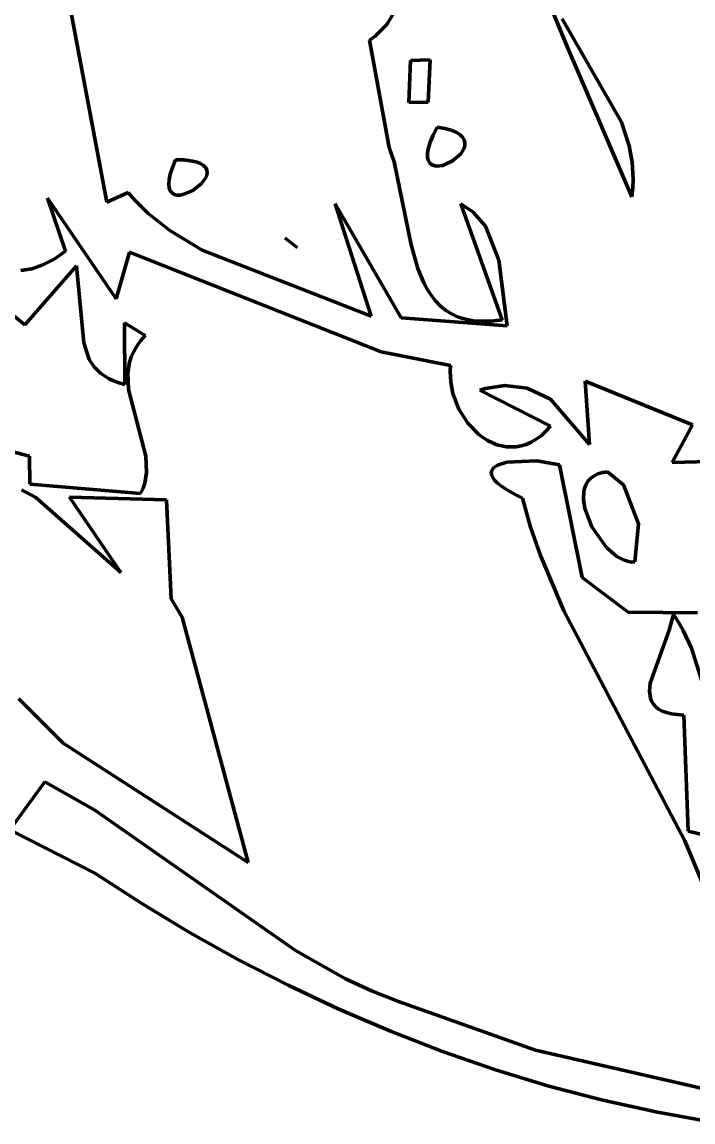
# Model space of a CAD drawing. Header units: millimetres. Extents: x 0 to 10.4, y 0 to 8.2.
# Drawn here: x 1.544 to 1.901, y 2.04 to 2.625 of the extents above; entities that cross this region are included whole.
import ezdxf

# ---------------------------------------------------------------- set-up
doc = ezdxf.new("R2010")
doc.units = ezdxf.units.MM
for name, color, linetype, lineweight in [('color#000000ff', 7, 'CONTINUOUS', 100), ('color#929292ff', 7, 'CONTINUOUS', 100), ('color#ffffffff', 7, 'CONTINUOUS', 100)]:
    doc.layers.add(name, color=color, linetype=linetype, lineweight=lineweight)

msp = doc.modelspace()

# ---------------------------------------------------------------- linework, layer by layer
at = {"layer": 'color#000000ff'}
for p, q in [((1.77613, 2.75168), (1.83412, 2.61102)), ((1.5634, 2.66365), (1.58877, 2.52906)), ((1.73775, 2.62378), (1.74706, 2.6395)), ((1.73157, 2.61748), (1.73775, 2.62378)), ((1.86261, 2.57165), (1.83105, 2.62666)), ((1.72846, 2.61541), (1.73157, 2.61748)), ((1.73891, 2.55831), (1.72846, 2.61541)), ((1.83412, 2.61102), (1.86814, 2.53195)), ((1.7504, 2.60458), (1.74946, 2.58213)), ((1.76072, 2.60487), (1.7504, 2.60458)), ((1.75981, 2.58239), (1.76072, 2.60487)), ((1.74946, 2.58213), (1.75981, 2.58239)), ((1.86665, 2.55908), (1.86261, 2.57165)), ((1.76238, 2.5648), (1.76087, 2.56113)), ((1.76449, 2.56901), (1.76238, 2.5648)), ((1.76856, 2.56831), (1.76449, 2.56901)), ((1.7719, 2.56741), (1.76856, 2.56831)), ((1.77455, 2.56633), (1.7719, 2.56741)), ((1.77657, 2.56511), (1.77455, 2.56633)), ((1.778, 2.56377), (1.77657, 2.56511)), ((1.74159, 2.55063), (1.73891, 2.55831)), ((1.76087, 2.56113), (1.7599, 2.55799)), ((1.7789, 2.56234), (1.778, 2.56377)), ((1.77888, 2.5578), (1.77929, 2.55933)), ((1.77932, 2.56085), (1.7789, 2.56234)), ((1.77929, 2.55933), (1.77932, 2.56085)), ((1.86825, 2.55037), (1.86665, 2.55908)), ((1.75942, 2.55535), (1.75938, 2.55318)), ((1.75938, 2.55318), (1.75974, 2.55144)), ((1.7599, 2.55799), (1.75942, 2.55535)), ((1.7727, 2.55106), (1.77708, 2.55484)), ((1.77708, 2.55484), (1.77888, 2.5578)), ((1.75076, 2.50647), (1.74159, 2.55063)), ((1.75974, 2.55144), (1.76045, 2.55012)), ((1.76045, 2.55012), (1.76145, 2.54918)), ((1.76145, 2.54918), (1.76271, 2.5486)), ((1.76271, 2.5486), (1.76416, 2.54835)), ((1.76416, 2.54835), (1.76747, 2.54873)), ((1.76747, 2.54873), (1.7727, 2.55106)), ((1.86879, 2.54134), (1.86825, 2.55037)), ((1.86863, 2.53669), (1.86879, 2.54134)), ((1.86814, 2.53195), (1.86863, 2.53669)), ((1.59371, 2.47765), (1.55707, 2.53121)), ((1.55707, 2.53121), (1.56676, 2.50309)), ((1.58877, 2.52906), (1.60001, 2.5343)), ((1.60001, 2.5343), (1.60338, 2.53046)), ((1.60338, 2.53046), (1.61055, 2.52336)), ((1.61055, 2.52336), (1.62226, 2.51401)), ((1.7294, 2.46853), (1.71031, 2.52828)), ((1.71031, 2.52828), (1.74541, 2.46755)), ((1.7837, 2.52377), (1.7771, 2.52822)), ((1.7771, 2.52822), (1.79904, 2.46655)), ((1.7902, 2.51643), (1.7837, 2.52377)), ((1.62226, 2.51401), (1.63937, 2.50361)), ((1.7973, 2.49833), (1.7902, 2.51643)), ((1.75428, 2.49387), (1.75076, 2.50647)), ((1.49985, 2.50065), (1.54514, 2.4638)), ((1.56676, 2.50309), (1.5606, 2.49881)), ((1.60073, 2.50262), (1.59371, 2.47765)), ((1.73467, 2.44951), (1.60073, 2.50262)), ((1.63937, 2.50361), (1.7294, 2.46853)), ((1.54514, 2.4638), (1.57261, 2.49529)), ((1.55459, 2.49572), (1.54871, 2.49372)), ((1.5606, 2.49881), (1.55459, 2.49572)), ((1.57261, 2.49529), (1.57638, 2.45427)), ((1.75738, 2.48627), (1.75428, 2.49387)), ((1.80185, 2.46339), (1.7973, 2.49833)), ((1.54871, 2.49372), (1.54295, 2.49274)), ((1.75922, 2.4828), (1.75738, 2.48627)), ((1.76128, 2.47957), (1.75922, 2.4828)), ((1.76359, 2.47661), (1.76128, 2.47957)), ((1.76616, 2.47395), (1.76359, 2.47661)), ((1.76903, 2.47162), (1.76616, 2.47395)), ((1.7722, 2.46964), (1.76903, 2.47162)), ((1.59822, 2.43208), (1.59807, 2.46493)), ((1.59807, 2.46493), (1.60912, 2.45813)), ((1.74541, 2.46755), (1.80185, 2.46339)), ((1.77571, 2.46803), (1.7722, 2.46964)), ((1.77958, 2.46683), (1.77571, 2.46803)), ((1.78382, 2.46605), (1.77958, 2.46683)), ((1.78846, 2.46573), (1.78382, 2.46605)), ((1.79353, 2.46588), (1.78846, 2.46573)), ((1.79904, 2.46655), (1.79353, 2.46588)), ((1.57638, 2.45427), (1.57938, 2.44542)), ((1.60666, 2.45535), (1.60463, 2.45255)), ((1.60912, 2.45813), (1.60666, 2.45535)), ((1.60299, 2.44971), (1.60172, 2.44686)), ((1.60463, 2.45255), (1.60299, 2.44971)), ((1.77169, 2.44226), (1.73467, 2.44951)), ((1.57938, 2.44542), (1.5819, 2.44156)), ((1.5819, 2.44156), (1.58526, 2.43815)), ((1.60079, 2.44399), (1.59982, 2.43818)), ((1.60172, 2.44686), (1.60079, 2.44399)), ((1.77146, 2.43927), (1.77169, 2.44226)), ((1.58526, 2.43815), (1.5896, 2.43528)), ((1.59982, 2.43818), (1.60021, 2.42936)), ((1.77173, 2.43328), (1.77146, 2.43927)), ((1.5896, 2.43528), (1.59218, 2.43405)), ((1.59218, 2.43405), (1.59505, 2.43299)), ((1.59505, 2.43299), (1.59822, 2.43208)), ((1.77289, 2.42738), (1.77173, 2.43328)), ((1.79006, 2.42993), (1.78726, 2.42911)), ((1.80061, 2.43155), (1.79006, 2.42993)), ((1.81243, 2.43018), (1.80061, 2.43155)), ((1.82477, 2.4243), (1.81243, 2.43018)), ((1.90036, 2.41064), (1.84332, 2.43386)), ((1.84332, 2.43386), (1.84566, 2.4001)), ((1.60021, 2.42936), (1.60942, 2.39391)), ((1.77612, 2.41899), (1.77289, 2.42738)), ((1.78726, 2.42911), (1.82491, 2.40995)), ((1.84566, 2.4001), (1.82477, 2.4243)), ((1.78088, 2.41152), (1.77612, 2.41899)), ((1.78686, 2.40539), (1.78088, 2.41152)), ((1.82239, 2.4072), (1.81981, 2.40486)), ((1.82491, 2.40995), (1.82239, 2.4072)), ((1.88958, 2.39055), (1.90036, 2.41064)), ((1.79139, 2.40227), (1.78686, 2.40539)), ((1.79624, 2.40007), (1.79139, 2.40227)), ((1.81191, 2.40021), (1.80924, 2.39939)), ((1.81456, 2.40138), (1.81191, 2.40021)), ((1.8172, 2.40293), (1.81456, 2.40138)), ((1.81981, 2.40486), (1.8172, 2.40293)), ((1.54752, 2.39389), (1.53327, 2.39764)), ((1.80134, 2.39891), (1.79624, 2.40007)), ((1.80659, 2.39891), (1.80134, 2.39891)), ((1.80924, 2.39939), (1.80659, 2.39891)), ((1.54775, 2.37898), (1.54752, 2.39389)), ((1.60942, 2.39391), (1.60983, 2.38528)), ((1.79452, 2.38777), (1.7967, 2.38925)), ((1.7967, 2.38925), (1.80159, 2.39083)), ((1.80159, 2.39083), (1.81759, 2.39152)), ((1.81759, 2.39152), (1.82971, 2.38944)), ((1.82971, 2.38944), (1.84164, 2.32932)), ((1.97675, 2.39313), (1.88958, 2.39055)), ((1.60983, 2.38528), (1.60888, 2.37965)), ((1.79332, 2.38489), (1.79342, 2.38594)), ((1.79356, 2.38376), (1.79332, 2.38489)), ((1.79342, 2.38594), (1.79452, 2.38777)), ((1.79415, 2.38255), (1.79356, 2.38376)), ((1.84633, 2.38228), (1.84804, 2.38352)), ((1.84804, 2.38352), (1.85009, 2.38452)), ((1.85009, 2.38452), (1.85249, 2.38524)), ((1.85249, 2.38524), (1.85527, 2.38566)), ((1.85527, 2.38566), (1.86372, 2.37879)), ((1.60669, 2.37412), (1.54775, 2.37898)), ((1.60796, 2.37687), (1.60669, 2.37412)), ((1.60888, 2.37965), (1.60796, 2.37687)), ((1.79511, 2.38125), (1.79415, 2.38255)), ((1.79647, 2.37986), (1.79511, 2.38125)), ((1.79825, 2.37839), (1.79647, 2.37986)), ((1.80047, 2.37682), (1.79825, 2.37839)), ((1.80316, 2.37518), (1.80047, 2.37682)), ((1.84259, 2.37527), (1.84309, 2.37728)), ((1.84309, 2.37728), (1.84387, 2.37914)), ((1.84387, 2.37914), (1.84494, 2.38081)), ((1.84494, 2.38081), (1.84633, 2.38228)), ((1.86372, 2.37879), (1.87162, 2.35792)), ((1.54321, 2.37599), (1.55085, 2.37202)), ((1.55085, 2.37202), (1.59611, 2.33211)), ((1.59611, 2.33211), (1.5688, 2.37221)), ((1.5688, 2.37221), (1.62044, 2.37066)), ((1.80632, 2.37344), (1.80316, 2.37518)), ((1.80999, 2.37162), (1.80632, 2.37344)), ((1.81427, 2.35623), (1.80999, 2.37162)), ((1.84237, 2.37087), (1.84259, 2.37527)), ((1.62044, 2.37066), (1.62286, 2.31808)), ((1.84309, 2.36611), (1.84237, 2.37087)), ((1.84684, 2.35629), (1.84309, 2.36611)), ((1.81944, 2.34113), (1.81427, 2.35623)), ((1.85462, 2.34533), (1.84684, 2.35629)), ((1.87162, 2.35792), (1.86971, 2.33767)), ((1.8602, 2.34057), (1.85462, 2.34533)), ((1.83196, 2.31161), (1.81944, 2.34113)), ((1.86405, 2.33854), (1.8602, 2.34057)), ((1.86786, 2.33764), (1.86405, 2.33854)), ((1.86971, 2.33767), (1.86786, 2.33764)), ((1.84164, 2.32932), (1.86613, 2.31099)), ((1.62286, 2.31808), (1.62873, 2.30829)), ((1.62873, 2.30829), (1.664, 2.17778)), ((1.89642, 2.18931), (1.83196, 2.31161)), ((1.86613, 2.31099), (1.90315, 2.31051)), ((1.89029, 2.30967), (1.88807, 2.30139)), ((1.89302, 2.30554), (1.89029, 2.30967)), ((1.88807, 2.30139), (1.87787, 2.27312)), ((1.89551, 2.30116), (1.89302, 2.30554)), ((1.89988, 2.29175), (1.89551, 2.30116)), ((1.91311, 2.24991), (1.89988, 2.29175)), ((1.87787, 2.27312), (1.87753, 2.26895)), ((1.87753, 2.26895), (1.87805, 2.26521)), ((1.56541, 2.2412), (1.54179, 2.26476)), ((1.87805, 2.26521), (1.87869, 2.26352)), ((1.87869, 2.26352), (1.87961, 2.26198)), ((1.87961, 2.26198), (1.88084, 2.26059)), ((1.88084, 2.26059), (1.88239, 2.25937)), ((1.88239, 2.25937), (1.88429, 2.25833)), ((1.88429, 2.25833), (1.88657, 2.25749)), ((1.88657, 2.25749), (1.88923, 2.25684)), ((1.88923, 2.25684), (1.89232, 2.25642)), ((1.89232, 2.25642), (1.89584, 2.25622)), ((1.89584, 2.25622), (1.89806, 2.19435)), ((1.664, 2.17778), (1.56541, 2.2412)), ((1.537, 2.19516), (1.55569, 2.22069)), ((1.55569, 2.22069), (1.58231, 2.20551)), ((1.58231, 2.20551), (1.68917, 2.13088)), ((1.5823, 2.17198), (1.537, 2.19516)), ((1.89806, 2.19435), (1.92857, 2.1872)), ((1.90882, 2.15943), (1.89642, 2.18931)), ((1.60725, 2.15585), (1.5823, 2.17198)), ((1.63275, 2.14051), (1.60725, 2.15585)), ((1.65876, 2.126), (1.63275, 2.14051)), ((1.68917, 2.13088), (1.71576, 2.11589)), ((1.68526, 2.11237), (1.65876, 2.126)), ((1.71576, 2.11589), (1.72965, 2.10942)), ((1.71222, 2.09966), (1.68526, 2.11237)), ((1.72965, 2.10942), (1.74402, 2.10377)), ((1.74402, 2.10377), (1.81687, 2.07777)), ((1.7396, 2.0879), (1.71222, 2.09966)), ((1.76737, 2.07713), (1.7396, 2.0879)), ((1.79551, 2.0674), (1.76737, 2.07713)), ((1.81687, 2.07777), (1.90901, 2.05676)), ((1.82398, 2.05875), (1.79551, 2.0674)), ((1.85275, 2.05121), (1.82398, 2.05875)), ((1.88179, 2.04482), (1.85275, 2.05121)), ((1.91108, 2.03962), (1.88179, 2.04482))]:
    msp.add_line(p, q, dxfattribs=at)
at = {"layer": 'color#929292ff'}
for p, q in [((1.74946, 2.58213), (1.7504, 2.60458)), ((1.7504, 2.60458), (1.76072, 2.60487)), ((1.76072, 2.60487), (1.75981, 2.58239)), ((1.75981, 2.58239), (1.74946, 2.58213)), ((1.76087, 2.56113), (1.76238, 2.5648)), ((1.76238, 2.5648), (1.76449, 2.56901)), ((1.76449, 2.56901), (1.76856, 2.56831)), ((1.76856, 2.56831), (1.7719, 2.56741)), ((1.7719, 2.56741), (1.77455, 2.56633)), ((1.77455, 2.56633), (1.77657, 2.56511)), ((1.77657, 2.56511), (1.778, 2.56377)), ((1.7599, 2.55799), (1.76087, 2.56113)), ((1.778, 2.56377), (1.7789, 2.56234)), ((1.77929, 2.55933), (1.77888, 2.5578)), ((1.7789, 2.56234), (1.77932, 2.56085)), ((1.77932, 2.56085), (1.77929, 2.55933)), ((1.75938, 2.55318), (1.75942, 2.55535)), ((1.75974, 2.55144), (1.75938, 2.55318)), ((1.75942, 2.55535), (1.7599, 2.55799)), ((1.77708, 2.55484), (1.7727, 2.55106)), ((1.77888, 2.5578), (1.77708, 2.55484)), ((1.62248, 2.5441), (1.62362, 2.54762)), ((1.62362, 2.54762), (1.62532, 2.55172)), ((1.62532, 2.55172), (1.62969, 2.5516)), ((1.62969, 2.5516), (1.63332, 2.5512)), ((1.63332, 2.5512), (1.63625, 2.55056)), ((1.63625, 2.55056), (1.63853, 2.54971)), ((1.63853, 2.54971), (1.6402, 2.54868)), ((1.6402, 2.54868), (1.64133, 2.5475)), ((1.64133, 2.5475), (1.64195, 2.5462)), ((1.76045, 2.55012), (1.75974, 2.55144)), ((1.76145, 2.54918), (1.76045, 2.55012)), ((1.76271, 2.5486), (1.76145, 2.54918)), ((1.76416, 2.54835), (1.76271, 2.5486)), ((1.76747, 2.54873), (1.76416, 2.54835)), ((1.7727, 2.55106), (1.76747, 2.54873)), ((1.62166, 2.53866), (1.62184, 2.54112)), ((1.62184, 2.54112), (1.62248, 2.5441)), ((1.64126, 2.5419), (1.63916, 2.53903)), ((1.64186, 2.54337), (1.64126, 2.5419)), ((1.64211, 2.54481), (1.64186, 2.54337)), ((1.64195, 2.5462), (1.64211, 2.54481)), ((1.6219, 2.53668), (1.62166, 2.53866)), ((1.62249, 2.53515), (1.6219, 2.53668)), ((1.6234, 2.53404), (1.62249, 2.53515)), ((1.6345, 2.53534), (1.62921, 2.53315)), ((1.63916, 2.53903), (1.6345, 2.53534)), ((1.62457, 2.53331), (1.6234, 2.53404)), ((1.62597, 2.53295), (1.62457, 2.53331)), ((1.62753, 2.5329), (1.62597, 2.53295)), ((1.62921, 2.53315), (1.62753, 2.5329)), ((1.68358, 2.50994), (1.69002, 2.50502)), ((1.69002, 2.50502), (1.68358, 2.50994))]:
    msp.add_line(p, q, dxfattribs=at)
at = {"layer": 'color#ffffffff'}
for p, q in [((1.83412, 2.61102), (1.77613, 2.75168)), ((1.58877, 2.52906), (1.5634, 2.66365)), ((1.74706, 2.6395), (1.73775, 2.62378)), ((1.73775, 2.62378), (1.73157, 2.61748)), ((1.83105, 2.62666), (1.86261, 2.57165)), ((1.73157, 2.61748), (1.72846, 2.61541)), ((1.72846, 2.61541), (1.73891, 2.55831)), ((1.86814, 2.53195), (1.83412, 2.61102)), ((1.86261, 2.57165), (1.86665, 2.55908)), ((1.73891, 2.55831), (1.74159, 2.55063)), ((1.86665, 2.55908), (1.86825, 2.55037)), ((1.62362, 2.54762), (1.62248, 2.5441)), ((1.62532, 2.55172), (1.62362, 2.54762)), ((1.62969, 2.5516), (1.62532, 2.55172)), ((1.63332, 2.5512), (1.62969, 2.5516)), ((1.63625, 2.55056), (1.63332, 2.5512)), ((1.63853, 2.54971), (1.63625, 2.55056)), ((1.6402, 2.54868), (1.63853, 2.54971)), ((1.64133, 2.5475), (1.6402, 2.54868)), ((1.64195, 2.5462), (1.64133, 2.5475)), ((1.74159, 2.55063), (1.75076, 2.50647)), ((1.86825, 2.55037), (1.86879, 2.54134)), ((1.62184, 2.54112), (1.62166, 2.53866)), ((1.62248, 2.5441), (1.62184, 2.54112)), ((1.63916, 2.53903), (1.64126, 2.5419)), ((1.64126, 2.5419), (1.64186, 2.54337)), ((1.64186, 2.54337), (1.64211, 2.54481)), ((1.64211, 2.54481), (1.64195, 2.5462)), ((1.86879, 2.54134), (1.86863, 2.53669)), ((1.62166, 2.53866), (1.6219, 2.53668)), ((1.6219, 2.53668), (1.62249, 2.53515)), ((1.62249, 2.53515), (1.6234, 2.53404)), ((1.62921, 2.53315), (1.6345, 2.53534)), ((1.6345, 2.53534), (1.63916, 2.53903)), ((1.86863, 2.53669), (1.86814, 2.53195)), ((1.56676, 2.50309), (1.55707, 2.53121)), ((1.55707, 2.53121), (1.59371, 2.47765)), ((1.60001, 2.5343), (1.58877, 2.52906)), ((1.60338, 2.53046), (1.60001, 2.5343)), ((1.61055, 2.52336), (1.60338, 2.53046)), ((1.6234, 2.53404), (1.62457, 2.53331)), ((1.62457, 2.53331), (1.62597, 2.53295)), ((1.62597, 2.53295), (1.62753, 2.5329)), ((1.62753, 2.5329), (1.62921, 2.53315)), ((1.62226, 2.51401), (1.61055, 2.52336)), ((1.74541, 2.46755), (1.71031, 2.52828)), ((1.71031, 2.52828), (1.7294, 2.46853)), ((1.79904, 2.46655), (1.7771, 2.52822)), ((1.7771, 2.52822), (1.7837, 2.52377)), ((1.7837, 2.52377), (1.7902, 2.51643)), ((1.63937, 2.50361), (1.62226, 2.51401)), ((1.7902, 2.51643), (1.7973, 2.49833)), ((1.68358, 2.50994), (1.69002, 2.50502)), ((1.69002, 2.50502), (1.68358, 2.50994)), ((1.75076, 2.50647), (1.75428, 2.49387)), ((1.54514, 2.4638), (1.49985, 2.50065)), ((1.5606, 2.49881), (1.56676, 2.50309)), ((1.59371, 2.47765), (1.60073, 2.50262)), ((1.60073, 2.50262), (1.73467, 2.44951)), ((1.7294, 2.46853), (1.63937, 2.50361)), ((1.57261, 2.49529), (1.54514, 2.4638)), ((1.54871, 2.49372), (1.55459, 2.49572)), ((1.55459, 2.49572), (1.5606, 2.49881)), ((1.57638, 2.45427), (1.57261, 2.49529)), ((1.75428, 2.49387), (1.75738, 2.48627)), ((1.7973, 2.49833), (1.80185, 2.46339)), ((1.54295, 2.49274), (1.54871, 2.49372)), ((1.75738, 2.48627), (1.75922, 2.4828)), ((1.75922, 2.4828), (1.76128, 2.47957)), ((1.76128, 2.47957), (1.76359, 2.47661)), ((1.76359, 2.47661), (1.76616, 2.47395)), ((1.76616, 2.47395), (1.76903, 2.47162)), ((1.76903, 2.47162), (1.7722, 2.46964)), ((1.60912, 2.45813), (1.59807, 2.46493)), ((1.59807, 2.46493), (1.59822, 2.43208)), ((1.80185, 2.46339), (1.74541, 2.46755)), ((1.7722, 2.46964), (1.77571, 2.46803)), ((1.77571, 2.46803), (1.77958, 2.46683)), ((1.77958, 2.46683), (1.78382, 2.46605)), ((1.78382, 2.46605), (1.78846, 2.46573)), ((1.78846, 2.46573), (1.79353, 2.46588)), ((1.79353, 2.46588), (1.79904, 2.46655)), ((1.57938, 2.44542), (1.57638, 2.45427)), ((1.60463, 2.45255), (1.60666, 2.45535)), ((1.60666, 2.45535), (1.60912, 2.45813)), ((1.60172, 2.44686), (1.60299, 2.44971)), ((1.60299, 2.44971), (1.60463, 2.45255)), ((1.73467, 2.44951), (1.77169, 2.44226)), ((1.5819, 2.44156), (1.57938, 2.44542)), ((1.58526, 2.43815), (1.5819, 2.44156)), ((1.59982, 2.43818), (1.60079, 2.44399)), ((1.60079, 2.44399), (1.60172, 2.44686)), ((1.77169, 2.44226), (1.77146, 2.43927)), ((1.5896, 2.43528), (1.58526, 2.43815)), ((1.60021, 2.42936), (1.59982, 2.43818)), ((1.77146, 2.43927), (1.77173, 2.43328)), ((1.59218, 2.43405), (1.5896, 2.43528)), ((1.59505, 2.43299), (1.59218, 2.43405)), ((1.59822, 2.43208), (1.59505, 2.43299)), ((1.77173, 2.43328), (1.77289, 2.42738)), ((1.78726, 2.42911), (1.79006, 2.42993)), ((1.79006, 2.42993), (1.80061, 2.43155)), ((1.80061, 2.43155), (1.81243, 2.43018)), ((1.81243, 2.43018), (1.82477, 2.4243)), ((1.84566, 2.4001), (1.84332, 2.43386)), ((1.84332, 2.43386), (1.90036, 2.41064)), ((1.60942, 2.39391), (1.60021, 2.42936)), ((1.77289, 2.42738), (1.77612, 2.41899)), ((1.82491, 2.40995), (1.78726, 2.42911)), ((1.82477, 2.4243), (1.84566, 2.4001)), ((1.77612, 2.41899), (1.78088, 2.41152)), ((1.78088, 2.41152), (1.78686, 2.40539)), ((1.81981, 2.40486), (1.82239, 2.4072)), ((1.82239, 2.4072), (1.82491, 2.40995)), ((1.90036, 2.41064), (1.88958, 2.39055)), ((1.78686, 2.40539), (1.79139, 2.40227)), ((1.79139, 2.40227), (1.79624, 2.40007)), ((1.80924, 2.39939), (1.81191, 2.40021)), ((1.81191, 2.40021), (1.81456, 2.40138)), ((1.81456, 2.40138), (1.8172, 2.40293)), ((1.8172, 2.40293), (1.81981, 2.40486)), ((1.53327, 2.39764), (1.54752, 2.39389)), ((1.79624, 2.40007), (1.80134, 2.39891)), ((1.80134, 2.39891), (1.80659, 2.39891)), ((1.80659, 2.39891), (1.80924, 2.39939)), ((1.54752, 2.39389), (1.54775, 2.37898)), ((1.60983, 2.38528), (1.60942, 2.39391)), ((1.7967, 2.38925), (1.79452, 2.38777)), ((1.80159, 2.39083), (1.7967, 2.38925)), ((1.81759, 2.39152), (1.80159, 2.39083)), ((1.82971, 2.38944), (1.81759, 2.39152)), ((1.84164, 2.32932), (1.82971, 2.38944)), ((1.88958, 2.39055), (1.97675, 2.39313)), ((1.60888, 2.37965), (1.60983, 2.38528)), ((1.79342, 2.38594), (1.79332, 2.38489)), ((1.79332, 2.38489), (1.79356, 2.38376)), ((1.79452, 2.38777), (1.79342, 2.38594)), ((1.79356, 2.38376), (1.79415, 2.38255)), ((1.84804, 2.38352), (1.84633, 2.38228)), ((1.85009, 2.38452), (1.84804, 2.38352)), ((1.85249, 2.38524), (1.85009, 2.38452)), ((1.85527, 2.38566), (1.85249, 2.38524)), ((1.86372, 2.37879), (1.85527, 2.38566)), ((1.54775, 2.37898), (1.60669, 2.37412)), ((1.60669, 2.37412), (1.60796, 2.37687)), ((1.60796, 2.37687), (1.60888, 2.37965)), ((1.79415, 2.38255), (1.79511, 2.38125)), ((1.79511, 2.38125), (1.79647, 2.37986)), ((1.79647, 2.37986), (1.79825, 2.37839)), ((1.79825, 2.37839), (1.80047, 2.37682)), ((1.80047, 2.37682), (1.80316, 2.37518)), ((1.84309, 2.37728), (1.84259, 2.37527)), ((1.84387, 2.37914), (1.84309, 2.37728)), ((1.84494, 2.38081), (1.84387, 2.37914)), ((1.84633, 2.38228), (1.84494, 2.38081)), ((1.87162, 2.35792), (1.86372, 2.37879)), ((1.55085, 2.37202), (1.54321, 2.37599)), ((1.59611, 2.33211), (1.55085, 2.37202)), ((1.62044, 2.37066), (1.5688, 2.37221)), ((1.5688, 2.37221), (1.59611, 2.33211)), ((1.80316, 2.37518), (1.80632, 2.37344)), ((1.80632, 2.37344), (1.80999, 2.37162)), ((1.80999, 2.37162), (1.81427, 2.35623)), ((1.84259, 2.37527), (1.84237, 2.37087)), ((1.62286, 2.31808), (1.62044, 2.37066)), ((1.84237, 2.37087), (1.84309, 2.36611)), ((1.84309, 2.36611), (1.84684, 2.35629)), ((1.81427, 2.35623), (1.81944, 2.34113)), ((1.84684, 2.35629), (1.85462, 2.34533)), ((1.86971, 2.33767), (1.87162, 2.35792)), ((1.85462, 2.34533), (1.8602, 2.34057)), ((1.81944, 2.34113), (1.83196, 2.31161)), ((1.8602, 2.34057), (1.86405, 2.33854)), ((1.86405, 2.33854), (1.86786, 2.33764)), ((1.86786, 2.33764), (1.86971, 2.33767)), ((1.86613, 2.31099), (1.84164, 2.32932)), ((1.62873, 2.30829), (1.62286, 2.31808)), ((1.664, 2.17778), (1.62873, 2.30829)), ((1.83196, 2.31161), (1.89642, 2.18931)), ((1.90315, 2.31051), (1.86613, 2.31099)), ((1.88807, 2.30139), (1.89029, 2.30967)), ((1.89029, 2.30967), (1.89302, 2.30554)), ((1.87787, 2.27312), (1.88807, 2.30139)), ((1.89302, 2.30554), (1.89551, 2.30116)), ((1.89551, 2.30116), (1.89988, 2.29175)), ((1.89988, 2.29175), (1.91311, 2.24991)), ((1.87753, 2.26895), (1.87787, 2.27312)), ((1.87805, 2.26521), (1.87753, 2.26895)), ((1.54179, 2.26476), (1.56541, 2.2412)), ((1.87869, 2.26352), (1.87805, 2.26521)), ((1.87961, 2.26198), (1.87869, 2.26352)), ((1.88084, 2.26059), (1.87961, 2.26198)), ((1.88239, 2.25937), (1.88084, 2.26059)), ((1.88429, 2.25833), (1.88239, 2.25937)), ((1.88657, 2.25749), (1.88429, 2.25833)), ((1.88923, 2.25684), (1.88657, 2.25749)), ((1.89232, 2.25642), (1.88923, 2.25684)), ((1.89584, 2.25622), (1.89232, 2.25642)), ((1.89806, 2.19435), (1.89584, 2.25622)), ((1.56541, 2.2412), (1.664, 2.17778)), ((1.55569, 2.22069), (1.537, 2.19516)), ((1.58231, 2.20551), (1.55569, 2.22069)), ((1.68917, 2.13088), (1.58231, 2.20551)), ((1.537, 2.19516), (1.5823, 2.17198)), ((1.92857, 2.1872), (1.89806, 2.19435)), ((1.89642, 2.18931), (1.90882, 2.15943)), ((1.5823, 2.17198), (1.60725, 2.15585)), ((1.60725, 2.15585), (1.63275, 2.14051)), ((1.63275, 2.14051), (1.65876, 2.126)), ((1.71576, 2.11589), (1.68917, 2.13088)), ((1.65876, 2.126), (1.68526, 2.11237)), ((1.72965, 2.10942), (1.71576, 2.11589)), ((1.68526, 2.11237), (1.71222, 2.09966)), ((1.74402, 2.10377), (1.72965, 2.10942)), ((1.81687, 2.07777), (1.74402, 2.10377)), ((1.71222, 2.09966), (1.7396, 2.0879)), ((1.7396, 2.0879), (1.76737, 2.07713)), ((1.76737, 2.07713), (1.79551, 2.0674)), ((1.90901, 2.05676), (1.81687, 2.07777)), ((1.79551, 2.0674), (1.82398, 2.05875)), ((1.82398, 2.05875), (1.85275, 2.05121)), ((1.85275, 2.05121), (1.88179, 2.04482)), ((1.88179, 2.04482), (1.91108, 2.03962))]:
    msp.add_line(p, q, dxfattribs=at)

doc.saveas('drawing.dxf')
